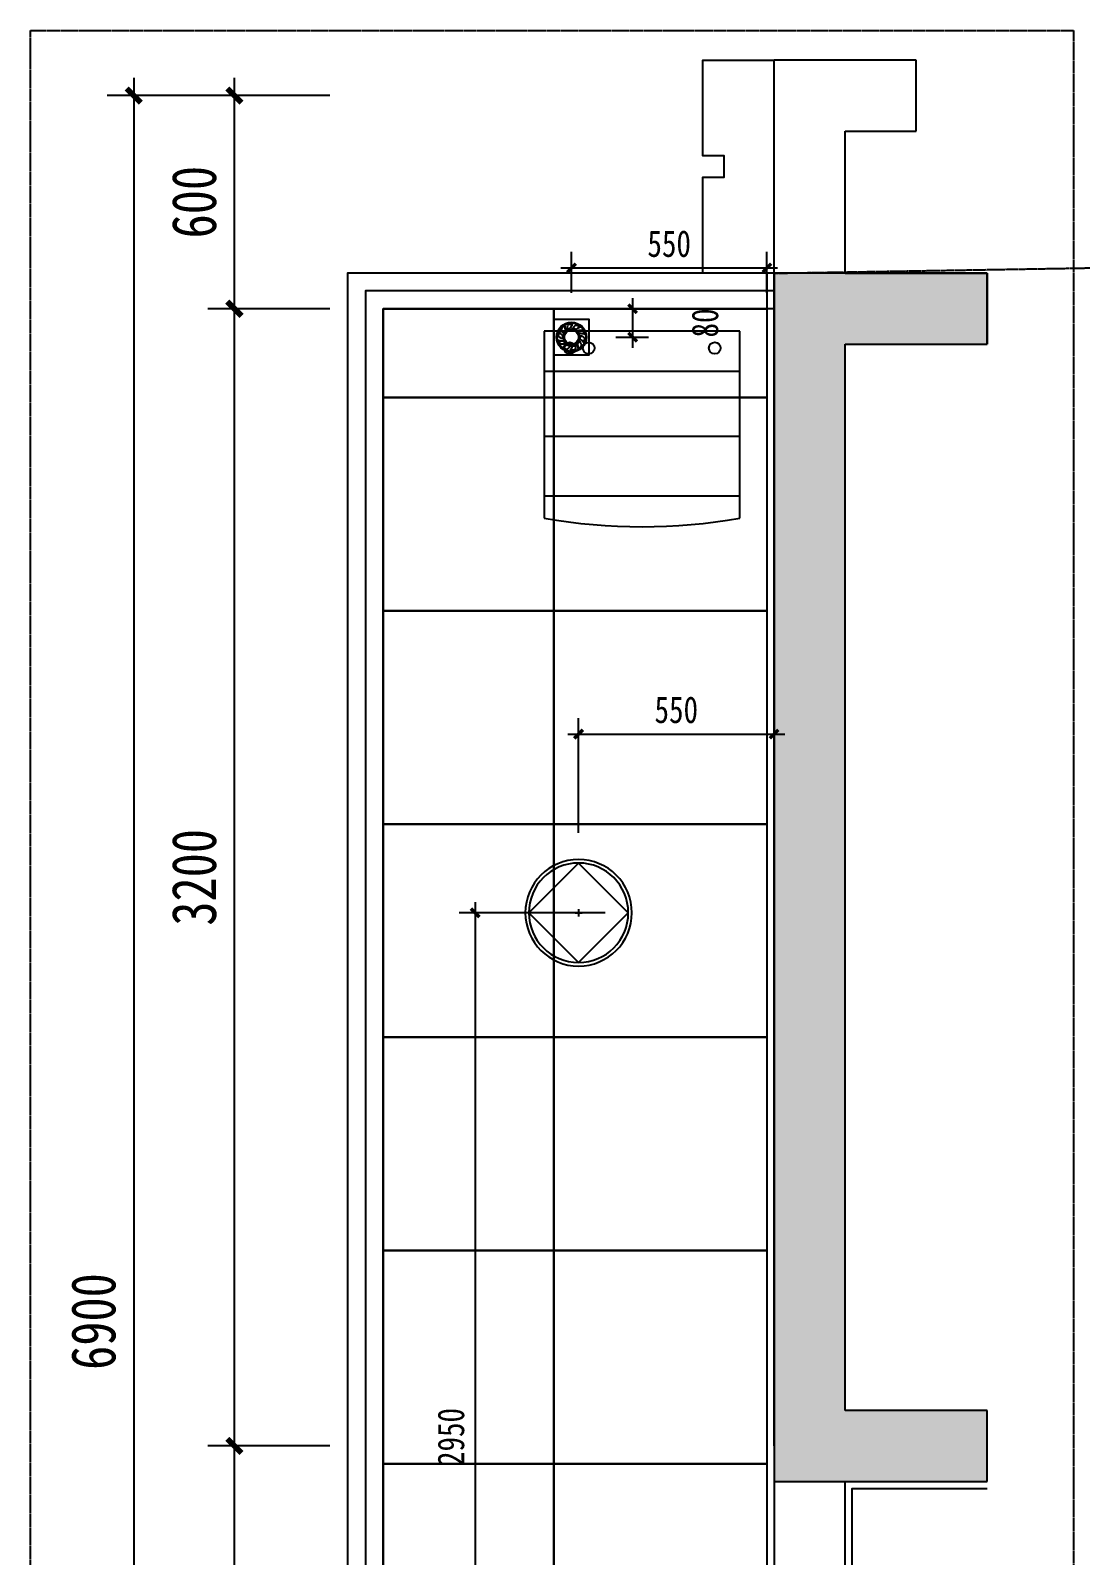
# Model space of a CAD drawing. Extents: x 3479 to 4537415, y 306 to 366510.
# Drawn here: x 4385224 to 4388179, y 276686 to 280978 of the extents above; entities that cross this region are included whole.
import ezdxf

# ---------------------------------------------------------------- set-up
doc = ezdxf.new("R2010")
doc.units = 0
doc.header["$LTSCALE"] = 10
doc.header["$MEASUREMENT"] = 0
doc.header["$PDMODE"] = 35
doc.linetypes.add('DASH', pattern=[0.35, 0.25, -0.1])
doc.layers.get('Defpoints').update_dxf_attribs({"color": 49, "linetype": 'DASH'})
for name, color, linetype in [('C-LIGHT', 3, 'Continuous'), ('C-LIGHT-DIM', 3, 'Continuous'), ('COLUMN', 11, 'Continuous'), ('DECORATION_石材', 144, 'Continuous'), ('DETAIL_栏杆', 42, 'Continuous'), ('LINE', 137, 'Continuous'), ('P-FLOOR', 117, 'Continuous'), ('P-FURNITURE', 8, 'Continuous'), ('P-WALL', 5, 'Continuous'), ('P-WALL FIN', 4, 'Continuous'), ('PUB_DIM', 3, 'Continuous'), ('PUB_HATCH', 8, 'Continuous'), ('问题', 2, 'DASH')]:
    doc.layers.add(name, color=color, linetype=linetype)
doc.styles.add('-宋体', font='simkai.ttf', dxfattribs={"width": 0.8})
doc.dimstyles.new('DIM-030', dxfattribs={"dimscale": 30, "dimtxt": 2.5, "dimasz": 0.8, "dimexe": 1.5, "dimexo": 2.5, "dimgap": 1, "dimtad": 1, "dimdec": 0, "dimzin": 12, "dimdsep": 46, "dimtxsty": '-宋体', "dimblk": 'ARCHTICK', "dimcen": 0, "dimdle": 1, "dimclrd": 256, "dimclre": 256, "dimclrt": 9, "dimadec": 0, "dimazin": 0, "dimtfac": 1, "dimtdec": 0, "dimtmove": 2, "dimatfit": 3, "dimldrblk": 'DOT', "dimfxl": 1, "dimtolj": 1, "dimtzin": 12, "dimarcsym": 0})
doc.dimstyles.new('DIM-050', dxfattribs={"dimscale": 50, "dimtxt": 2.5, "dimasz": 0.8, "dimexe": 1.5, "dimexo": 2.5, "dimgap": 1, "dimtad": 1, "dimdec": 0, "dimzin": 12, "dimdsep": 46, "dimtxsty": '-宋体', "dimblk": 'ARCHTICK', "dimcen": 0, "dimdle": 1, "dimclrd": 256, "dimclre": 256, "dimclrt": 9, "dimadec": 0, "dimazin": 0, "dimtfac": 1, "dimtdec": 0, "dimtix": 1, "dimtmove": 2, "dimatfit": 3, "dimldrblk": 'DOT', "dimfxl": 1.5, "dimtolj": 1, "dimtzin": 12, "dimarcsym": 0})

# ---------------------------------------------------------------- blocks, each defined once
blk = doc.blocks.new('A$C08FD2BA4')
at = {"layer": 'P-FURNITURE'}
for p, q in [((526.3, 550), (0, 550)), ((0, 550), (0, 0)), ((113.7, 550), (113.7, 0)), ((296.2, 550), (296.2, 0)), ((464.2, 550), (464.2, 0)), ((0, 0), (526.3, 0))]:
    blk.add_line(p, q, dxfattribs=at)
for centre in [(47.4, 479.7), (47.4, 125), (47.4, 71.6)]:
    blk.add_circle(centre, 16.3, dxfattribs=at)
blk.add_arc((-1057.3, 275), 1607.3, 350.1486, 9.8514, dxfattribs=at)
blk = doc.blocks.new('吸顶灯')
at = {"layer": 'C-LIGHT', "color": 8}
for p, q in [((0, 140), (-140, 0)), ((140, 0), (0, 140)), ((-140, 0), (0, -140)), ((0, 10), (0, -10)), ((10, 0), (-10, 0)), ((0, -140), (140, 0))]:
    blk.add_line(p, q, dxfattribs=at)
at = {"layer": 'C-LIGHT'}
blk.add_circle((0, 0), 150, dxfattribs=at)
at = {"layer": 'C-LIGHT', "color": 8}
blk.add_circle((0, 0), 140, dxfattribs=at)
blk = doc.blocks.new('_ArchTick')
at = {"color": 0, "linetype": 'ByBlock', "const_width": 0.4}
blk.add_lwpolyline([(-0.5, -0.5), (0.5, 0.5)], dxfattribs=at)
blk = doc.blocks.new('*D195')
at = {"layer": 'C-LIGHT-DIM', "lineweight": -2, "transparency": 16777216}
for p, q in [((4386766.8, 278720), (4386766.8, 279043)), ((4387316.8, 278740), (4387316.8, 279043)), ((4386736.8, 278998), (4387346.8, 278998))]:
    blk.add_line(p, q, dxfattribs=at)
at = {"layer": 'Defpoints', "color": 0, "transparency": 16777216}
for p in [(4387316.8, 278998), (4387316.8, 278665), (4386766.8, 278645)]:
    blk.add_point(p, dxfattribs=at)
at = {"layer": 'C-LIGHT-DIM', "lineweight": -2, "transparency": 16777216, "xscale": 24, "yscale": 24, "zscale": 24, "rotation": 180}
blk.add_blockref('_ArchTick', (4386766.8, 278998), dxfattribs=at)
at = {"layer": 'C-LIGHT-DIM', "lineweight": -2, "transparency": 16777216, "xscale": 24, "yscale": 24, "zscale": 24}
blk.add_blockref('_ArchTick', (4387316.8, 278998), dxfattribs=at)
at = {"layer": 'C-LIGHT-DIM', "color": 9, "transparency": 16777216, "insert": (4387041.8, 279065.9), "char_height": 75, "attachment_point": 5, "style": '-宋体'}
blk.add_mtext('\\A1;550', dxfattribs=at)
blk = doc.blocks.new('_Dot')
at = {"color": 0, "linetype": 'ByBlock', "lineweight": -2}
blk.add_line((-0.5, 0), (-1, 0), dxfattribs=at)
at = {"color": 0, "linetype": 'ByBlock', "const_width": 0.5}
blk.add_lwpolyline([(-0.25, 0, 1), (0.25, 0, 1)], format="xyb", close=True, dxfattribs=at)
blk = doc.blocks.new('*D196')
at = {"layer": 'C-LIGHT-DIM', "lineweight": -2, "transparency": 16777216}
for p, q in [((4386475.9, 278525), (4386475.9, 275514.8)), ((4386841.8, 278495), (4386430.9, 278495)), ((4386691.8, 275544.8), (4386430.9, 275544.8))]:
    blk.add_line(p, q, dxfattribs=at)
at = {"layer": 'Defpoints', "color": 0, "transparency": 16777216}
for p in [(4386916.8, 278495), (4386475.9, 275544.8), (4386766.8, 275544.8)]:
    blk.add_point(p, dxfattribs=at)
at = {"layer": 'C-LIGHT-DIM', "lineweight": -2, "transparency": 16777216, "xscale": 24, "yscale": 24, "zscale": 24}
for p, rotation in [((4386475.9, 278495), 90), ((4386475.9, 275544.8), 270)]:
    blk.add_blockref('_ArchTick', p, dxfattribs=dict(at, rotation=rotation))
at = {"layer": 'C-LIGHT-DIM', "color": 9, "transparency": 16777216, "insert": (4386408, 277019.9), "char_height": 75, "attachment_point": 5, "rotation": 90, "style": '-宋体'}
blk.add_mtext('\\A1;2950', dxfattribs=at)
blk = doc.blocks.new('*D238')
at = {"layer": 'Defpoints', "color": 0, "transparency": 16777216}
for p in [(4385798.4, 280794.8), (4386191.9, 280794.8), (4386191.9, 280194.8)]:
    blk.add_point(p, dxfattribs=at)
at = {"layer": 'PUB_DIM', "lineweight": -2, "transparency": 16777216}
for p, q in [((4385798.4, 280144.8), (4385798.4, 280844.8)), ((4386066.9, 280794.8), (4385723.4, 280794.8)), ((4386066.9, 280194.8), (4385723.4, 280194.8))]:
    blk.add_line(p, q, dxfattribs=at)
at = {"layer": 'PUB_DIM', "lineweight": -2, "transparency": 16777216, "xscale": 40, "yscale": 40, "zscale": 40}
for p, rotation in [((4385798.4, 280794.8), 90), ((4385798.4, 280194.8), 270)]:
    blk.add_blockref('_ArchTick', p, dxfattribs=dict(at, rotation=rotation))
at = {"layer": 'PUB_DIM', "color": 9, "transparency": 16777216, "insert": (4385685.2, 280494.8), "char_height": 125, "attachment_point": 5, "rotation": 90, "style": '-宋体'}
blk.add_mtext('\\A1;600', dxfattribs=at)
blk = doc.blocks.new('*D239')
at = {"layer": 'Defpoints', "color": 0, "transparency": 16777216}
for p in [(4385798.4, 280194.8), (4386191.9, 280194.8), (4386191.9, 276994.8)]:
    blk.add_point(p, dxfattribs=at)
at = {"layer": 'PUB_DIM', "lineweight": -2, "transparency": 16777216}
for p, q in [((4385798.4, 276944.8), (4385798.4, 280244.8)), ((4386066.9, 280194.8), (4385723.4, 280194.8)), ((4386066.9, 276994.8), (4385723.4, 276994.8))]:
    blk.add_line(p, q, dxfattribs=at)
at = {"layer": 'PUB_DIM', "lineweight": -2, "transparency": 16777216, "xscale": 40, "yscale": 40, "zscale": 40}
for p, rotation in [((4385798.4, 280194.8), 90), ((4385798.4, 276994.8), 270)]:
    blk.add_blockref('_ArchTick', p, dxfattribs=dict(at, rotation=rotation))
at = {"layer": 'PUB_DIM', "color": 9, "transparency": 16777216, "insert": (4385685.2, 278594.8), "char_height": 125, "attachment_point": 5, "rotation": 90, "style": '-宋体'}
blk.add_mtext('\\A1;3200', dxfattribs=at)
blk = doc.blocks.new('*D240')
at = {"layer": 'Defpoints', "color": 0, "transparency": 16777216}
for p in [(4385798.4, 276994.8), (4386191.9, 276994.8), (4386191.9, 273894.8)]:
    blk.add_point(p, dxfattribs=at)
at = {"layer": 'PUB_DIM', "lineweight": -2, "transparency": 16777216}
for p, q in [((4385798.4, 273844.8), (4385798.4, 277044.8)), ((4386066.9, 276994.8), (4385723.4, 276994.8)), ((4386066.9, 273894.8), (4385723.4, 273894.8))]:
    blk.add_line(p, q, dxfattribs=at)
at = {"layer": 'PUB_DIM', "lineweight": -2, "transparency": 16777216, "xscale": 40, "yscale": 40, "zscale": 40}
for p, rotation in [((4385798.4, 276994.8), 90), ((4385798.4, 273894.8), 270)]:
    blk.add_blockref('_ArchTick', p, dxfattribs=dict(at, rotation=rotation))
at = {"layer": 'PUB_DIM', "color": 9, "transparency": 16777216, "insert": (4385615.2, 275444.8), "char_height": 125, "attachment_point": 5, "rotation": 90, "style": '-宋体'}
blk.add_mtext('\\A1;3100', dxfattribs=at)
blk = doc.blocks.new('*D237')
at = {"layer": 'Defpoints', "color": 0, "transparency": 16777216}
for p in [(4386191.9, 280794.8), (4385515.2, 273894.8), (4386191.9, 273894.8)]:
    blk.add_point(p, dxfattribs=at)
at = {"layer": 'PUB_DIM', "lineweight": -2, "transparency": 16777216}
for p, q in [((4385515.2, 280844.8), (4385515.2, 273844.8)), ((4386066.9, 280794.8), (4385440.2, 280794.8)), ((4386066.9, 273894.8), (4385440.2, 273894.8))]:
    blk.add_line(p, q, dxfattribs=at)
at = {"layer": 'PUB_DIM', "lineweight": -2, "transparency": 16777216, "xscale": 40, "yscale": 40, "zscale": 40}
for p, rotation in [((4385515.2, 280794.8), 90), ((4385515.2, 273894.8), 270)]:
    blk.add_blockref('_ArchTick', p, dxfattribs=dict(at, rotation=rotation))
at = {"layer": 'PUB_DIM', "color": 9, "transparency": 16777216, "insert": (4385402, 277344.8), "char_height": 125, "attachment_point": 5, "rotation": 90, "style": '-宋体'}
blk.add_mtext('\\A1;6900', dxfattribs=at)
blk = doc.blocks.new('$ATTACHMENT$00000338')
at = {"elevation": 0}
blk.add_lwpolyline([(-50, -50), (50, -50), (50, 50), (-50, 50)], close=True, dxfattribs=at)
for points in [[(-36.9, 2.5, -0.08388), (-34, 14.5, 0.097928), (-24.5, 5.1, 0.099951), (-24.5, -4.7, -0.130216)], [(-28.4, 23.7, -0.08388), (-19, 31.7, 0.097928), (-16.8, 18.5, 0.099951), (-22.6, 10.6, -0.130216)], [(-9, 35.9, -0.08388), (3.3, 36.9, 0.097928), (-2.7, 24.9, 0.099951), (-12.1, 21.9, -0.130216)], [(13.8, 34.3, -0.08388), (24.3, 27.9, 0.097928), (12.5, 21.7, 0.099951), (3.1, 24.8, -0.130216)], [(31.3, 19.7, -0.08388), (36.1, 8.3, 0.097928), (22.8, 10.2, 0.099951), (17.1, 18.3, -0.130216)], [(36.9, -2.5, -0.08388), (34, -14.5, 0.097928), (24.5, -5.1, 0.099951), (24.5, 4.7, -0.130216)], [(-31.3, -19.7, -0.08388), (-36.1, -8.3, 0.097928), (-22.8, -10.2, 0.099951), (-17.1, -18.3, -0.130216)], [(-13.8, -34.3, -0.08388), (-24.3, -27.9, 0.097928), (-12.5, -21.7, 0.099951), (-3.1, -24.8, -0.130216)], [(9, -35.9, -0.08388), (-3.3, -36.9, 0.097928), (2.7, -24.9, 0.099951), (12.1, -21.9, -0.130216)], [(28.4, -23.7, -0.08388), (19, -31.7, 0.097928), (16.8, -18.5, 0.099951), (22.6, -10.6, -0.130216)]]:
    blk.add_lwpolyline(points, format="xyb", close=True, dxfattribs=at)
for radius in [42, 40, 22, 20]:
    blk.add_circle((0, 0, 0), radius)
blk = doc.blocks.new('*D358')
at = {"layer": 'Defpoints', "color": 0, "transparency": 16777216}
for p in [(4387296.8, 280309.6), (4386746.8, 280164.8), (4387296.8, 280164.8)]:
    blk.add_point(p, dxfattribs=at)
at = {"layer": 'P-FLOOR', "lineweight": -2, "transparency": 16777216}
for p, q in [((4386746.8, 280239.8), (4386746.8, 280354.6)), ((4387296.8, 280239.8), (4387296.8, 280354.6)), ((4386716.8, 280309.6), (4387326.8, 280309.6))]:
    blk.add_line(p, q, dxfattribs=at)
at = {"layer": 'P-FLOOR', "lineweight": -2, "transparency": 16777216, "xscale": 24, "yscale": 24, "zscale": 24, "rotation": 180}
blk.add_blockref('_ArchTick', (4386746.8, 280309.6), dxfattribs=at)
at = {"layer": 'P-FLOOR', "lineweight": -2, "transparency": 16777216, "xscale": 24, "yscale": 24, "zscale": 24}
blk.add_blockref('_ArchTick', (4387296.8, 280309.6), dxfattribs=at)
at = {"layer": 'P-FLOOR', "color": 9, "transparency": 16777216, "insert": (4387021.8, 280377.6), "char_height": 75, "attachment_point": 5, "style": '-宋体'}
blk.add_mtext('\\A1;550', dxfattribs=at)
blk = doc.blocks.new('*D491')
at = {"layer": 'Defpoints', "color": 0, "transparency": 16777216}
for p in [(4386796.8, 280194.8), (4386919, 280194.8), (4386796.8, 280114.8)]:
    blk.add_point(p, dxfattribs=at)
at = {"layer": 'P-FLOOR', "lineweight": -2, "transparency": 16777216}
for p, q in [((4386871.8, 280194.8), (4386964, 280194.8)), ((4386919, 280084.8), (4386919, 280224.8)), ((4386871.8, 280114.8), (4386964, 280114.8))]:
    blk.add_line(p, q, dxfattribs=at)
at = {"layer": 'P-FLOOR', "lineweight": -2, "transparency": 16777216, "xscale": 24, "yscale": 24, "zscale": 24}
for p, rotation in [((4386919, 280194.8), 90), ((4386919, 280114.8), 270)]:
    blk.add_blockref('_ArchTick', p, dxfattribs=dict(at, rotation=rotation))
at = {"layer": 'P-FLOOR', "color": 9, "transparency": 16777216, "insert": (4387122.8, 280154.8), "char_height": 75, "attachment_point": 5, "rotation": 90, "style": '-宋体'}
blk.add_mtext('\\A1;80', dxfattribs=at)

msp = doc.modelspace()

# ---------------------------------------------------------------- hatches: boundary and pattern name
at = {"layer": 'PUB_HATCH'}
msp.add_hatch(color=256, dxfattribs=at).paths.add_polyline_path([(4387916.8, 280094.8), (4387916.8, 280294.8), (4387316.8, 280294.8), (4387316.8, 276894.8), (4387916.8, 276894.8), (4387916.8, 277094.8), (4387516.8, 277094.8), (4387516.8, 280094.8)])

# ---------------------------------------------------------------- linework, layer by layer
at = {"layer": 'COLUMN'}
for p, q in [((4387916.8, 280294.8), (4387316.8, 280294.8)), ((4387316.8, 280294.8), (4387316.8, 276894.8)), ((4387916.8, 280094.8), (4387916.8, 280294.8)), ((4387516.8, 277094.8), (4387516.8, 280094.8)), ((4387516.8, 280094.8), (4387916.8, 280094.8)), ((4387916.8, 277094.8), (4387516.8, 277094.8)), ((4387916.8, 276894.8), (4387916.8, 277094.8)), ((4387316.8, 276894.8), (4387916.8, 276894.8))]:
    msp.add_line(p, q, dxfattribs=at)
at = {"layer": 'DECORATION_石材'}
msp.add_lwpolyline([(4387316.8, 280294.8), (4387116.8, 280294.8), (4387116.8, 280564.8), (4387176.8, 280564.8), (4387176.8, 280624.8), (4387116.8, 280624.8), (4387116.8, 280894.8), (4387316.8, 280894.8)], dxfattribs=at)
at = {"layer": 'DETAIL_栏杆'}
for points in [[(4387316.8, 280244.8), (4386166.8, 280244.8), (4386166.8, 273046.4)], [(4387316.8, 280194.8), (4386216.8, 280194.8), (4386216.8, 273126.5)]]:
    msp.add_lwpolyline(points, dxfattribs=at)
at = {"layer": 'LINE'}
msp.add_lwpolyline([(4387316.8, 280294.8), (4386116.8, 280294.8), (4386116.8, 273094.8)], dxfattribs=at)
at = {"layer": 'P-FLOOR'}
for points in [[(4386216.8, 280194.8), (4386696.8, 280194.8), (4386696.8, 279944.8), (4386216.8, 279944.8)], [(4386696.8, 280194.8), (4387296.8, 280194.8), (4387296.8, 279944.8), (4386696.8, 279944.8)], [(4386216.8, 279944.8), (4386696.8, 279944.8), (4386696.8, 279344.8), (4386216.8, 279344.8)], [(4386696.8, 279944.8), (4387296.8, 279944.8), (4387296.8, 279344.8), (4386696.8, 279344.8)], [(4386216.8, 279344.8), (4386696.8, 279344.8), (4386696.8, 278744.8), (4386216.8, 278744.8)], [(4386696.8, 279344.8), (4387296.8, 279344.8), (4387296.8, 278744.8), (4386696.8, 278744.8)], [(4386216.8, 278744.8), (4386696.8, 278744.8), (4386696.8, 278144.8), (4386216.8, 278144.8)], [(4386696.8, 278744.8), (4387296.8, 278744.8), (4387296.8, 278144.8), (4386696.8, 278144.8)], [(4386216.8, 278144.8), (4386696.8, 278144.8), (4386696.8, 277544.8), (4386216.8, 277544.8)], [(4386696.8, 278144.8), (4387296.8, 278144.8), (4387296.8, 277544.8), (4386696.8, 277544.8)], [(4386216.8, 277544.8), (4386696.8, 277544.8), (4386696.8, 276944.8), (4386216.8, 276944.8)], [(4386696.8, 277544.8), (4387296.8, 277544.8), (4387296.8, 276944.8), (4386696.8, 276944.8)], [(4386216.8, 276944.8), (4386696.8, 276944.8), (4386696.8, 276344.8), (4386216.8, 276344.8)], [(4386696.8, 276944.8), (4387296.8, 276944.8), (4387296.8, 276344.8), (4386696.8, 276344.8)]]:
    msp.add_lwpolyline(points, close=True, dxfattribs=at)
at = {"layer": 'P-WALL'}
for p, q in [((4387316.8, 280194.8), (4387316.8, 280894.8)), ((4387716.8, 280894.8), (4387316.8, 280894.8)), ((4387716.8, 280694.8), (4387716.8, 280894.8)), ((4387516.8, 280294.8), (4387516.8, 280694.8)), ((4387516.8, 280694.8), (4387716.8, 280694.8)), ((4387516.8, 280294.8), (4387916.8, 280294.8)), ((4387916.8, 280294.8), (4387916.8, 280094.8)), ((4387316.8, 276994.8), (4387316.8, 280194.8)), ((4387516.8, 277094.8), (4387516.8, 280094.8)), ((4387516.8, 280094.8), (4387916.8, 280094.8)), ((4387316.8, 276994.8), (4387316.8, 276594.8)), ((4387516.8, 276594.8), (4387516.8, 276894.8))]:
    msp.add_line(p, q, dxfattribs=at)
at = {"layer": 'P-WALL FIN'}
msp.add_lwpolyline([(4387296.8, 280294.8), (4387296.8, 276574.8), (4387536.8, 276574.8), (4387536.8, 276874.8), (4387916.8, 276874.8)], dxfattribs=at)
at = {"layer": '问题', "color": 8}
msp.add_line((4387316.8, 280294.8), (4391383.5, 280363.2), dxfattribs=at)
at = {"layer": '问题', "color": 1}
msp.add_lwpolyline([(4385224.5, 280977.9), (4388159.5, 280977.9), (4388159.5, 271803.6), (4385224.5, 271803.6)], close=True, dxfattribs=at)

# ---------------------------------------------------------------- block references
at = {"layer": 'C-LIGHT', "xscale": -1}
msp.add_blockref('吸顶灯', (4386766.8, 278495), dxfattribs=at)
at = {"layer": 'P-FLOOR'}
msp.add_blockref('$ATTACHMENT$00000338', (4386746.8, 280114.8, 0), dxfattribs=at)
at = {"layer": 'P-FURNITURE', "ltscale": 0.01, "rotation": 270}
msp.add_blockref('A$C08FD2BA4', (4386670.3, 280131.6), dxfattribs=at)

# ---------------------------------------------------------------- dimensions: what is measured, and where the dimension line sits
at = {"layer": 'C-LIGHT-DIM'}
dim = msp.add_linear_dim(base=(4387316.8, 278998), p1=(4386766.8, 278645), p2=(4387316.8, 278665), dimstyle='DIM-030', dxfattribs=at)
dim.commit()
dim.dimension.update_dxf_attribs({"geometry": '*D195', "text_midpoint": (4387041.8, 279065.9)})
dim = msp.add_linear_dim(base=(4386475.9, 275544.8), p1=(4386916.8, 278495), p2=(4386766.8, 275544.8), angle=90, dimstyle='DIM-030', dxfattribs=at)
dim.commit()
dim.dimension.update_dxf_attribs({"geometry": '*D196', "text_midpoint": (4386408, 277019.9)})
at = {"layer": 'P-FLOOR'}
dim = msp.add_linear_dim(base=(4387296.8, 280309.6), p1=(4386746.8, 280164.8), p2=(4387296.8, 280164.8), dimstyle='DIM-030', dxfattribs=at)
dim.commit()
dim.dimension.update_dxf_attribs({"geometry": '*D358', "text_midpoint": (4387021.8, 280377.6)})
dim = msp.add_linear_dim(base=(4386919, 280194.8), p1=(4386796.8, 280114.8), p2=(4386796.8, 280194.8), angle=90, dimstyle='DIM-030', dxfattribs=at)
dim.commit()
dim.dimension.update_dxf_attribs({"geometry": '*D491', "text_midpoint": (4387122.8, 280154.8)})
at = {"layer": 'PUB_DIM'}
dim = msp.add_linear_dim(base=(4385515.2, 273894.8), p1=(4386191.9, 280794.8), p2=(4386191.9, 273894.8), angle=90, dimstyle='DIM-050', dxfattribs=at)
dim.commit()
dim.dimension.update_dxf_attribs({"geometry": '*D237', "text_midpoint": (4385402, 277344.8)})
for p1, p2, picture, middle in [((4386191.9, 280194.8), (4386191.9, 280794.8), '*D238', (4385685.2, 280494.8)), ((4386191.9, 276994.8), (4386191.9, 280194.8), '*D239', (4385685.2, 278594.8))]:
    dim = msp.add_aligned_dim(p1=p1, p2=p2, distance=393.5, dimstyle='DIM-050', dxfattribs=at)
    dim.commit()
    dim.dimension.update_dxf_attribs({"geometry": picture, "text_midpoint": middle})
dim = msp.add_linear_dim(base=(4385798.4, 276994.8), p1=(4386191.9, 273894.8), p2=(4386191.9, 276994.8), angle=90, dimstyle='DIM-050', dxfattribs=at)
dim.commit()
dim.dimension.update_dxf_attribs({"geometry": '*D240', "text_midpoint": (4385615.2, 275444.8), "dimtype": 161})

doc.saveas('drawing.dxf')
